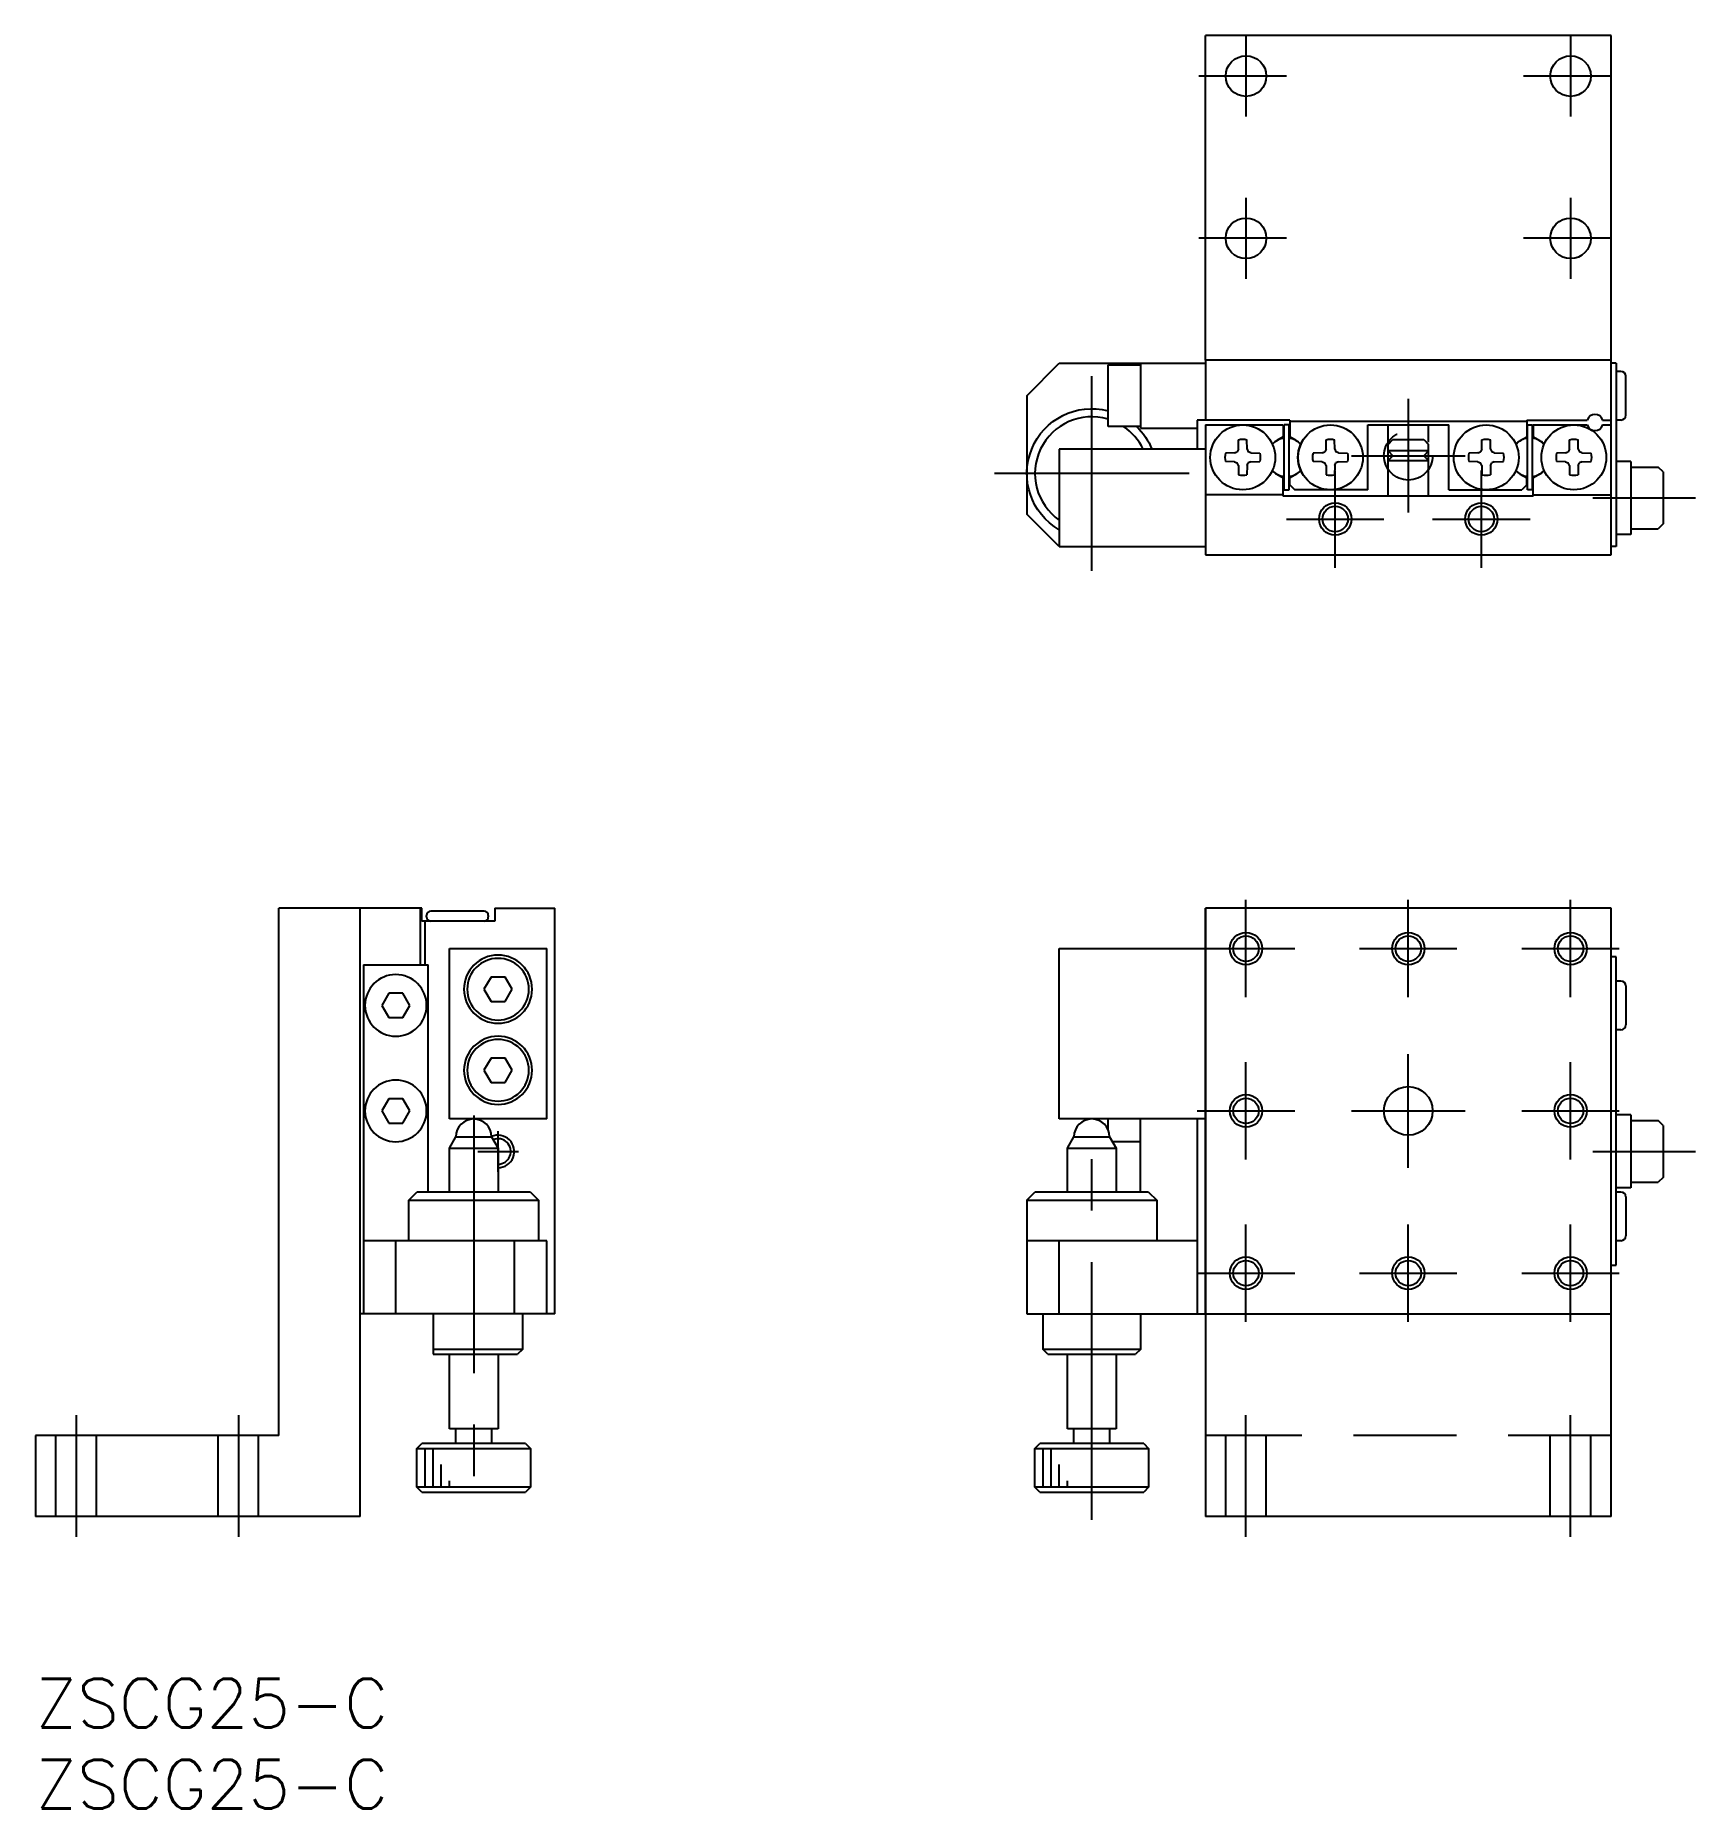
# Model space of a CAD drawing. Extents: x 0 to 102, y -8 to 101.
import ezdxf

# ---------------------------------------------------------------- set-up
doc = ezdxf.new("R2010")
doc.units = 0
doc.header["$LTSCALE"] = 0.5
doc.linetypes.add('CENTER', pattern=[50.8, 31.75, -6.35, 6.35, -6.35])
doc.linetypes.add('DASHED', pattern=[19.05, 12.7, -6.35])
for name, color, linetype in [('MSM_CENTER', 1, 'CENTER'), ('MSM_CONTINUOUS', 7, 'CONTINUOUS'), ('MSM_DASHED', 4, 'DASHED'), ('MSM_NARROW', 5, 'CONTINUOUS'), ('MSM_PART_NUMBER', 7, 'CONTINUOUS')]:
    doc.layers.add(name, color=color, linetype=linetype)
doc.styles.get("Standard").update_dxf_attribs({"font": 'txt.shx', "height": 3, "bigfont": 'bigfont.shx'})

# ---------------------------------------------------------------- blocks, each defined once
blk = doc.blocks.new('*U2')
at = {"layer": 'MSM_PART_NUMBER'}
blk.add_text('ZSCG25-C', height=3, dxfattribs=at).set_placement((0, -3))
blk = doc.blocks.new('*U3')
at = {"layer": 'MSM_PART_NUMBER'}
blk.add_text('ZSCG25-C', height=3, dxfattribs=at).set_placement((0, -8))

msp = doc.modelspace()

# ---------------------------------------------------------------- linework, layer by layer
at = {"layer": 'MSM_CENTER'}
for p, q in [((74.58, 101.28), (74.58, 96.28)), ((94.58, 101.28), (94.58, 96.28)), ((77.08, 98.78), (71.68, 98.78)), ((97.08, 98.78), (91.68, 98.78)), ((74.58, 91.28), (74.58, 86.28)), ((94.58, 91.28), (94.58, 86.28)), ((77.08, 88.78), (71.68, 88.78)), ((97.08, 88.78), (91.68, 88.78)), ((65.08, 68.28), (65.08, 80.28)), ((84.58, 78.88), (84.58, 71.88)), ((80.08, 68.48), (80.08, 74.48)), ((81.08, 75.38), (88.08, 75.38)), ((89.08, 68.48), (89.08, 74.48)), ((71.08, 74.28), (59.08, 74.28)), ((95.94, 72.78), (102.28, 72.78)), ((77.08, 71.48), (83.08, 71.48)), ((86.08, 71.48), (92.08, 71.48)), ((74.58, 42), (74.58, 48)), ((84.58, 42), (84.58, 48)), ((94.58, 42), (94.58, 48)), ((71.58, 45), (77.58, 45)), ((81.58, 45), (87.58, 45)), ((91.58, 45), (97.58, 45)), ((84.58, 31.5), (84.58, 38.5)), ((74.58, 32), (74.58, 38)), ((94.58, 32), (94.58, 38)), ((71.58, 35), (77.58, 35)), ((81.08, 35), (88.08, 35)), ((91.58, 35), (97.58, 35)), ((27, 34.71), (27, 9.8)), ((65.08, 9.8), (65.08, 34.71)), ((28.5, 31.25), (28.5, 33.75)), ((27.25, 32.5), (29.75, 32.5)), ((95.94, 32.5), (102.28, 32.5)), ((74.58, 22), (74.58, 28)), ((84.58, 22), (84.58, 28)), ((94.58, 22), (94.58, 28)), ((71.58, 25), (77.58, 25)), ((81.58, 25), (87.58, 25)), ((91.58, 25), (97.58, 25)), ((2.5, 16.25), (2.5, 8.75)), ((12.5, 16.25), (12.5, 8.75)), ((74.58, 8.75), (74.58, 16.25)), ((94.58, 8.75), (94.58, 16.25))]:
    msp.add_line(p, q, dxfattribs=at)
at = {"layer": 'MSM_CONTINUOUS'}
for p, q in [((97.08, 101.28), (72.08, 101.28)), ((72.08, 81.28), (72.08, 101.28)), ((97.08, 69.28), (97.08, 101.28)), ((61.08, 79.08), (63.08, 81.08)), ((63.08, 81.08), (72.08, 81.08)), ((66.08, 77.18), (66.08, 80.98)), ((66.08, 80.98), (68.08, 80.98)), ((68.08, 81.08), (68.08, 77.08)), ((97.08, 81.28), (72.08, 81.28)), ((72.08, 81.28), (72.08, 77.58)), ((97.38, 81.08), (97.08, 81.08)), ((97.38, 81.08), (97.38, 69.78)), ((97.68, 80.58), (97.38, 80.58)), ((97.98, 77.88), (97.98, 80.28)), ((61.08, 79.08), (61.08, 71.78)), ((68.08, 77.18), (66.08, 77.18)), ((68.08, 77.08), (71.58, 77.08)), ((77.28, 77.58), (71.58, 77.58)), ((71.58, 77.58), (71.58, 75.78)), ((72.08, 77.28), (72.08, 69.28)), ((72.08, 77.28), (76.88, 77.28)), ((76.88, 76.55), (76.48, 76.32)), ((76.88, 77.28), (76.88, 76.55)), ((76.93, 73.28), (76.93, 77.28)), ((77.23, 77.28), (76.93, 77.28)), ((77.23, 73.28), (77.23, 77.28)), ((77.28, 77.58), (77.28, 76.55)), ((91.88, 77.48), (77.28, 77.48)), ((77.67, 76.32), (77.28, 76.55)), ((82.08, 77.28), (87.08, 77.28)), ((82.08, 73.28), (82.08, 77.28)), ((83.33, 76.21), (83.33, 77.28)), ((85.83, 76.21), (85.83, 77.28)), ((87.08, 73.28), (87.08, 77.28)), ((91.48, 76.32), (91.88, 76.55)), ((91.88, 77.58), (95.6, 77.58)), ((91.88, 77.58), (91.88, 76.55)), ((91.93, 73.28), (91.93, 77.28)), ((91.93, 77.28), (92.23, 77.28)), ((92.23, 73.28), (92.23, 77.28)), ((92.28, 77.28), (95.6, 77.28)), ((92.28, 77.28), (92.28, 76.55)), ((92.28, 76.55), (92.67, 76.32)), ((96.55, 77.58), (97.08, 77.58)), ((96.55, 77.28), (97.08, 77.28)), ((97.68, 77.58), (97.38, 77.58)), ((63.08, 75.78), (63.08, 69.78)), ((72.08, 75.78), (63.08, 75.78)), ((73.87, 75.55), (73.31, 75.54)), ((73.87, 75.55), (74.03, 75.62)), ((74.11, 75.78), (74.03, 75.62)), ((74.11, 75.78), (74.12, 76.35)), ((74.65, 75.78), (74.64, 76.35)), ((74.65, 75.78), (74.72, 75.62)), ((74.88, 75.55), (74.72, 75.62)), ((74.88, 75.55), (75.44, 75.54)), ((79.27, 75.55), (78.71, 75.54)), ((79.27, 75.55), (79.43, 75.62)), ((79.51, 75.78), (79.43, 75.62)), ((79.51, 75.78), (79.52, 76.35)), ((80.05, 75.78), (80.04, 76.35)), ((80.05, 75.78), (80.12, 75.62)), ((80.28, 75.55), (80.12, 75.62)), ((80.28, 75.55), (80.84, 75.54)), ((83.33, 76.08), (83.63, 76.38)), ((83.33, 72.88), (83.33, 76.08)), ((85.83, 75.68), (83.33, 75.68)), ((83.33, 75.68), (83.63, 75.38)), ((83.63, 76.38), (85.53, 76.38)), ((85.53, 76.38), (85.83, 76.08)), ((85.83, 75.68), (85.53, 75.38)), ((85.83, 72.88), (85.83, 76.08)), ((88.87, 75.55), (88.31, 75.54)), ((88.87, 75.55), (89.03, 75.62)), ((89.11, 75.78), (89.03, 75.62)), ((89.11, 75.78), (89.12, 76.35)), ((89.65, 75.78), (89.64, 76.35)), ((89.65, 75.78), (89.72, 75.62)), ((89.88, 75.55), (89.72, 75.62)), ((89.88, 75.55), (90.44, 75.54)), ((94.27, 75.55), (93.71, 75.54)), ((94.27, 75.55), (94.43, 75.62)), ((94.51, 75.78), (94.43, 75.62)), ((94.51, 75.78), (94.52, 76.35)), ((95.05, 75.78), (95.04, 76.35)), ((95.05, 75.78), (95.12, 75.62)), ((95.28, 75.55), (95.12, 75.62)), ((95.28, 75.55), (95.84, 75.54)), ((73.87, 75.01), (73.31, 75.02)), ((73.87, 75.01), (74.03, 74.94)), ((74.11, 74.78), (74.03, 74.94)), ((74.11, 74.78), (74.12, 74.21)), ((74.65, 74.78), (74.64, 74.21)), ((74.65, 74.78), (74.72, 74.94)), ((74.88, 75.01), (74.72, 74.94)), ((74.88, 75.01), (75.44, 75.02)), ((79.27, 75.01), (78.71, 75.02)), ((79.27, 75.01), (79.43, 74.94)), ((79.51, 74.78), (79.43, 74.94)), ((79.51, 74.78), (79.52, 74.21)), ((80.05, 74.78), (80.04, 74.21)), ((80.05, 74.78), (80.12, 74.94)), ((80.28, 75.01), (80.12, 74.94)), ((80.28, 75.01), (80.84, 75.02)), ((83.63, 75.38), (83.33, 75.08)), ((83.33, 75.08), (85.83, 75.08)), ((83.63, 75.38), (85.53, 75.38)), ((85.53, 75.38), (85.83, 75.08)), ((88.87, 75.01), (88.31, 75.02)), ((88.87, 75.01), (89.03, 74.94)), ((89.11, 74.78), (89.03, 74.94)), ((89.11, 74.78), (89.12, 74.21)), ((89.65, 74.78), (89.64, 74.21)), ((89.65, 74.78), (89.72, 74.94)), ((89.88, 75.01), (89.72, 74.94)), ((89.88, 75.01), (90.44, 75.02)), ((94.27, 75.01), (93.71, 75.02)), ((94.27, 75.01), (94.43, 74.94)), ((94.51, 74.78), (94.43, 74.94)), ((94.51, 74.78), (94.52, 74.21)), ((95.05, 74.78), (95.04, 74.21)), ((95.05, 74.78), (95.12, 74.94)), ((95.28, 75.01), (95.12, 74.94)), ((95.28, 75.01), (95.84, 75.02)), ((98.28, 75.03), (97.38, 75.03)), ((98.28, 75.03), (98.28, 70.53)), ((98.28, 74.68), (99.98, 74.68)), ((100.28, 74.38), (99.98, 74.68)), ((100.28, 74.38), (100.28, 71.18)), ((76.48, 74.25), (76.88, 74.02)), ((76.88, 72.88), (76.88, 74.02)), ((76.93, 73.28), (77.23, 73.28)), ((77.67, 74.25), (77.28, 74.02)), ((77.28, 73.58), (77.28, 74.02)), ((77.28, 73.58), (77.58, 73.28)), ((82.08, 73.28), (77.58, 73.28)), ((87.08, 73.28), (91.58, 73.28)), ((91.48, 74.25), (91.88, 74.02)), ((91.88, 73.58), (91.58, 73.28)), ((91.88, 73.58), (91.88, 74.02)), ((92.23, 73.28), (91.93, 73.28)), ((92.67, 74.25), (92.28, 74.02)), ((92.28, 72.88), (92.28, 74.02)), ((76.88, 72.98), (72.08, 72.98)), ((92.28, 72.88), (76.88, 72.88)), ((92.28, 72.98), (97.08, 72.98)), ((63.08, 69.78), (61.08, 71.78)), ((100.28, 71.18), (99.98, 70.88)), ((98.28, 70.53), (97.38, 70.53)), ((98.28, 70.88), (99.98, 70.88)), ((63.08, 69.78), (72.08, 69.78)), ((72.08, 69.28), (97.08, 69.28)), ((97.38, 69.78), (97.08, 69.78)), ((15, 15), (15, 47.5)), ((23.8, 47.5), (15, 47.5)), ((20, 10), (20, 47.5)), ((23.7, 47.5), (23.7, 44)), ((23.8, 47.5), (23.7, 47.5)), ((23.8, 46.7), (23.8, 47.5)), ((24.1, 46.95), (24.1, 47.05)), ((27.65, 47.3), (24.35, 47.3)), ((27.9, 47.05), (27.9, 46.95)), ((28.3, 47.5), (32, 47.5)), ((28.3, 47.5), (28.3, 46.7)), ((32, 22.5), (32, 47.5)), ((72.08, 47.5), (72.08, 10)), ((97.08, 47.5), (72.08, 47.5)), ((72.08, 22.5), (72.08, 47.5)), ((97.08, 10), (97.08, 47.5)), ((97.08, 22.5), (97.08, 47.5)), ((28.3, 46.7), (23.8, 46.7)), ((24, 44), (24, 46.7)), ((25.5, 45), (31.5, 45)), ((25.5, 34.5), (25.5, 45)), ((31.5, 34.5), (31.5, 45)), ((63.08, 34.5), (63.08, 45)), ((63.08, 45), (72.08, 45)), ((20.2, 44), (24.2, 44)), ((20.2, 44), (20.2, 22.5)), ((24.2, 30), (24.2, 44)), ((97.38, 44.5), (97.08, 44.5)), ((97.38, 25.5), (97.38, 44.5)), ((28.07, 43.25), (27.63, 42.5)), ((28.93, 43.25), (28.07, 43.25)), ((29.37, 42.5), (28.93, 43.25)), ((97.68, 43), (97.38, 43)), ((97.98, 42.7), (97.98, 40.3)), ((21.77, 42.25), (21.33, 41.5)), ((22.63, 42.25), (21.77, 42.25)), ((23.07, 41.5), (22.63, 42.25)), ((27.63, 42.5), (28.07, 41.75)), ((28.07, 41.75), (28.93, 41.75)), ((28.93, 41.75), (29.37, 42.5)), ((21.33, 41.5), (21.77, 40.75)), ((21.77, 40.75), (22.63, 40.75)), ((22.63, 40.75), (23.07, 41.5)), ((97.68, 40), (97.38, 40)), ((28.07, 38.25), (27.63, 37.5)), ((28.93, 38.25), (28.07, 38.25)), ((29.37, 37.5), (28.93, 38.25)), ((27.63, 37.5), (28.07, 36.75)), ((28.93, 36.75), (29.37, 37.5)), ((28.07, 36.75), (28.93, 36.75)), ((21.77, 35.75), (21.33, 35)), ((21.33, 35), (21.77, 34.25)), ((22.63, 35.75), (21.77, 35.75)), ((23.07, 35), (22.63, 35.75)), ((22.63, 34.25), (23.07, 35)), ((21.77, 34.25), (22.63, 34.25)), ((31.5, 34.5), (25.5, 34.5)), ((72.08, 34.5), (63.08, 34.5)), ((66.08, 33.86), (66.08, 34.5)), ((68.08, 30), (68.08, 34.5)), ((71.58, 34.5), (71.58, 22.5)), ((98.28, 34.75), (97.38, 34.75)), ((98.28, 34.75), (98.28, 30.25)), ((98.28, 34.4), (99.98, 34.4)), ((100.28, 34.1), (99.98, 34.4)), ((100.28, 34.1), (100.28, 30.9)), ((25.5, 32.71), (25.9, 33.4)), ((25.9, 33.4), (28.1, 33.4)), ((28.1, 33.4), (28.5, 32.71)), ((63.58, 32.71), (63.98, 33.4)), ((63.98, 33.4), (66.18, 33.4)), ((66.18, 33.4), (66.58, 32.71)), ((68.08, 33.1), (66.35, 33.1)), ((25.5, 32.71), (28.5, 32.71)), ((25.5, 30), (25.5, 32.71)), ((28.5, 32.71), (28.5, 30)), ((63.58, 32.71), (66.58, 32.71)), ((63.58, 30), (63.58, 32.71)), ((66.58, 32.71), (66.58, 30)), ((98.28, 30.6), (99.98, 30.6)), ((100.28, 30.9), (99.98, 30.6)), ((23, 29.5), (23.5, 30)), ((30.5, 30), (23.5, 30)), ((30.5, 30), (31, 29.5)), ((61.08, 29.5), (61.58, 30)), ((68.58, 30), (61.58, 30)), ((68.58, 30), (69.08, 29.5)), ((98.28, 30.25), (97.38, 30.25)), ((97.68, 30), (97.38, 30)), ((97.98, 29.7), (97.98, 27.3)), ((23, 27), (23, 29.5)), ((23, 29.5), (31, 29.5)), ((31, 29.5), (31, 27)), ((61.08, 29.5), (69.08, 29.5)), ((61.08, 29.5), (61.08, 22.5)), ((69.08, 29.5), (69.08, 27)), ((31.5, 27), (20.2, 27)), ((22.2, 22.5), (22.2, 27)), ((29.5, 27), (29.5, 22.5)), ((31.5, 22.5), (31.5, 27)), ((71.58, 27), (61.08, 27)), ((63.08, 22.5), (63.08, 27)), ((97.68, 27), (97.38, 27)), ((97.08, 25.5), (97.38, 25.5)), ((32, 22.5), (20, 22.5)), ((24.5, 22.5), (24.5, 20)), ((30, 22.5), (30, 20.3)), ((61.08, 22.5), (97.08, 22.5)), ((62.08, 20.3), (62.08, 22.5)), ((68.08, 22.5), (68.08, 20.3)), ((30, 20.3), (24.5, 20.3)), ((24.5, 20), (29.7, 20)), ((25.5, 15.4), (25.5, 20)), ((28.5, 20), (28.5, 15.4)), ((30, 20.3), (29.7, 20)), ((68.08, 20.3), (62.08, 20.3)), ((62.38, 20), (62.08, 20.3)), ((62.38, 20), (67.78, 20)), ((63.58, 15.4), (63.58, 20)), ((66.58, 20), (66.58, 15.4)), ((68.08, 20.3), (67.78, 20)), ((28.5, 15.4), (25.5, 15.4)), ((25.9, 14.5), (25.9, 15.4)), ((28.1, 15.4), (28.1, 14.5)), ((66.58, 15.4), (63.58, 15.4)), ((63.98, 14.5), (63.98, 15.4)), ((66.18, 15.4), (66.18, 14.5)), ((15, 15), (0, 15)), ((0, 15), (0, 10)), ((23.5, 14.2), (23.8, 14.5)), ((30.2, 14.5), (23.8, 14.5)), ((30.2, 14.5), (30.5, 14.2)), ((61.58, 14.2), (61.88, 14.5)), ((68.28, 14.5), (61.88, 14.5)), ((68.28, 14.5), (68.58, 14.2)), ((23.5, 14.2), (30.5, 14.2)), ((23.5, 11.8), (23.5, 14.2)), ((30.5, 14.2), (30.5, 11.8)), ((61.58, 14.2), (68.58, 14.2)), ((61.58, 11.8), (61.58, 14.2)), ((68.58, 14.2), (68.58, 11.8)), ((30.5, 11.8), (23.5, 11.8)), ((23.8, 11.5), (23.5, 11.8)), ((23.8, 11.5), (30.2, 11.5)), ((30.5, 11.8), (30.2, 11.5)), ((68.58, 11.8), (61.58, 11.8)), ((61.88, 11.5), (61.58, 11.8)), ((61.88, 11.5), (68.28, 11.5)), ((68.58, 11.8), (68.28, 11.5)), ((20, 10), (0, 10)), ((97.08, 10), (72.08, 10))]:
    msp.add_line(p, q, dxfattribs=at)
for centre, radius in [((74.58, 98.78), 1.25), ((94.58, 98.78), 1.25), ((74.58, 88.78), 1.25), ((94.58, 88.78), 1.25), ((74.38, 75.28), 2), ((79.78, 75.28), 2), ((89.38, 75.28), 2), ((94.78, 75.28), 2), ((80.08, 71.48), 0.783), ((89.08, 71.48), 0.783), ((74.58, 45), 0.783), ((84.58, 45), 0.783), ((94.58, 45), 0.783), ((84.58, 35), 1.5), ((74.58, 35), 0.783), ((94.58, 35), 0.783), ((74.58, 25), 0.783), ((84.58, 25), 0.783), ((94.58, 25), 0.783)]:
    msp.add_circle(centre, radius, dxfattribs=at)
at = {"layer": 'MSM_CONTINUOUS', "extrusion": (0, 0, -1)}
for centre, radius in [((-28.5, 42.5), 2.1), ((-28.5, 42.5), 1.9), ((-22.2, 41.5), 1.9), ((-28.5, 37.5), 2.1), ((-28.5, 37.5), 1.9), ((-22.2, 35), 1.9)]:
    msp.add_circle(centre, radius, dxfattribs=at)
at = {"layer": 'MSM_CONTINUOUS'}
for centre, radius, start, end in [((97.68, 80.28), 0.3, 0, 90), ((65.08, 74.28), 3.5, 73.3985, 235.1501), ((96.08, 77.43), 0.5, 17.4576, 162.5424), ((97.68, 77.88), 0.3, 270, 0), ((65.08, 74.28), 3.5, 25.3769, 55.9523), ((96.08, 77.43), 0.5, 197.4578, 342.5422), ((74.38, 75.28), 1.1, 166.328, 193.672), ((74.38, 75.28), 1.1, 76.328, 103.672), ((74.38, 75.28), 1.1, 346.328, 13.672), ((77.08, 75.28), 1.19, 97.2378, 137.0717), ((77.17, 75.19), 1.32, 121.4547, 136.8672), ((77.08, 75.28), 1.19, 42.9283, 82.7622), ((76.98, 75.19), 1.32, 43.1328, 58.5453), ((79.78, 75.28), 2, 148.2115, 211.7885), ((79.78, 75.28), 1.1, 166.328, 193.672), ((79.78, 75.28), 1.1, 76.328, 103.672), ((79.78, 75.28), 1.1, 346.328, 13.672), ((89.38, 75.28), 1.1, 166.328, 193.672), ((89.38, 75.28), 1.1, 76.328, 103.672), ((89.38, 75.28), 1.1, 346.328, 13.672), ((92.08, 75.28), 1.19, 97.2378, 137.0717), ((92.17, 75.19), 1.32, 121.4547, 136.8672), ((92.08, 75.28), 1.19, 42.9283, 82.7622), ((91.98, 75.19), 1.32, 43.1328, 58.5453), ((94.78, 75.28), 1.1, 166.328, 193.672), ((94.78, 75.28), 1.1, 76.328, 103.672), ((94.78, 75.28), 1.1, 346.328, 13.672), ((77.08, 75.28), 1.19, 222.9283, 262.7622), ((77.17, 75.37), 1.32, 223.1314, 238.5453), ((77.08, 75.28), 1.19, 277.2378, 317.0717), ((76.98, 75.37), 1.32, 301.4547, 316.8672), ((92.17, 75.37), 1.32, 223.1328, 238.5453), ((92.08, 75.28), 1.19, 222.9283, 262.7622), ((92.08, 75.28), 1.19, 277.2378, 317.0717), ((91.98, 75.37), 1.32, 301.4547, 316.8686), ((74.38, 75.28), 1.1, 256.328, 283.672), ((79.78, 75.28), 1.1, 256.328, 283.672), ((89.38, 75.28), 1.1, 256.328, 283.672), ((94.78, 75.28), 1.1, 256.328, 283.672), ((24.35, 47.05), 0.25, 90, 180), ((27.65, 47.05), 0.25, 360, 90), ((24.35, 46.95), 0.25, 180, 270), ((27.65, 46.95), 0.25, 270, 360), ((97.68, 42.7), 0.3, 0, 90), ((97.68, 40.3), 0.3, 270, 0), ((27, 33.4), 1.1, 0, 180), ((65.08, 33.4), 1.1, 360, 180), ((28.5, 32.5), 0.783, 270, 112.4024), ((97.68, 29.7), 0.3, 0, 90), ((97.68, 27.3), 0.3, 270, 0)]:
    msp.add_arc(centre, radius, start, end, dxfattribs=at)
at = {"layer": 'MSM_CONTINUOUS', "extrusion": (0, 0, -1)}
for start, end in [(300, 104.4775), (133.5312, 157.9757)]:
    msp.add_arc((-65.08, 74.28), 4, start, end, dxfattribs=at)
at = {"layer": 'MSM_DASHED'}
for p, q in [((1.25, 10), (1.25, 15)), ((3.75, 10), (3.75, 15)), ((11.25, 10), (11.25, 15)), ((13.75, 10), (13.75, 15)), ((97.08, 15), (72.08, 15)), ((73.33, 10), (73.33, 15)), ((75.83, 10), (75.83, 15)), ((93.33, 10), (93.33, 15)), ((95.83, 10), (95.83, 15))]:
    msp.add_line(p, q, dxfattribs=at)
msp.add_circle((84.58, 75.38), 1.5, dxfattribs=at)
at = {"layer": 'MSM_NARROW'}
for p, q in [((24, 11.8), (24, 14.2)), ((24.5, 11.8), (24.5, 14.2)), ((25, 11.8), (25, 13.2)), ((62.08, 11.8), (62.08, 14.2)), ((62.58, 11.8), (62.58, 14.2)), ((63.08, 11.8), (63.08, 13.2)), ((25.5, 11.8), (25.5, 12.2)), ((63.58, 11.8), (63.58, 12.2))]:
    msp.add_line(p, q, dxfattribs=at)
for centre in [(80.08, 71.48), (89.08, 71.48), (74.58, 45), (84.58, 45), (94.58, 45), (74.58, 35), (94.58, 35), (74.58, 25), (84.58, 25), (94.58, 25)]:
    msp.add_circle(centre, 1, dxfattribs=at)
msp.add_arc((28.5, 32.5), 1, 270, 113.5859, dxfattribs=at)

# ---------------------------------------------------------------- block references
at = {"layer": 'MSM_CONTINUOUS'}
for name in ['*U2', '*U3']:
    msp.add_blockref(name, (0, 0), dxfattribs=at)

doc.saveas('drawing.dxf')
